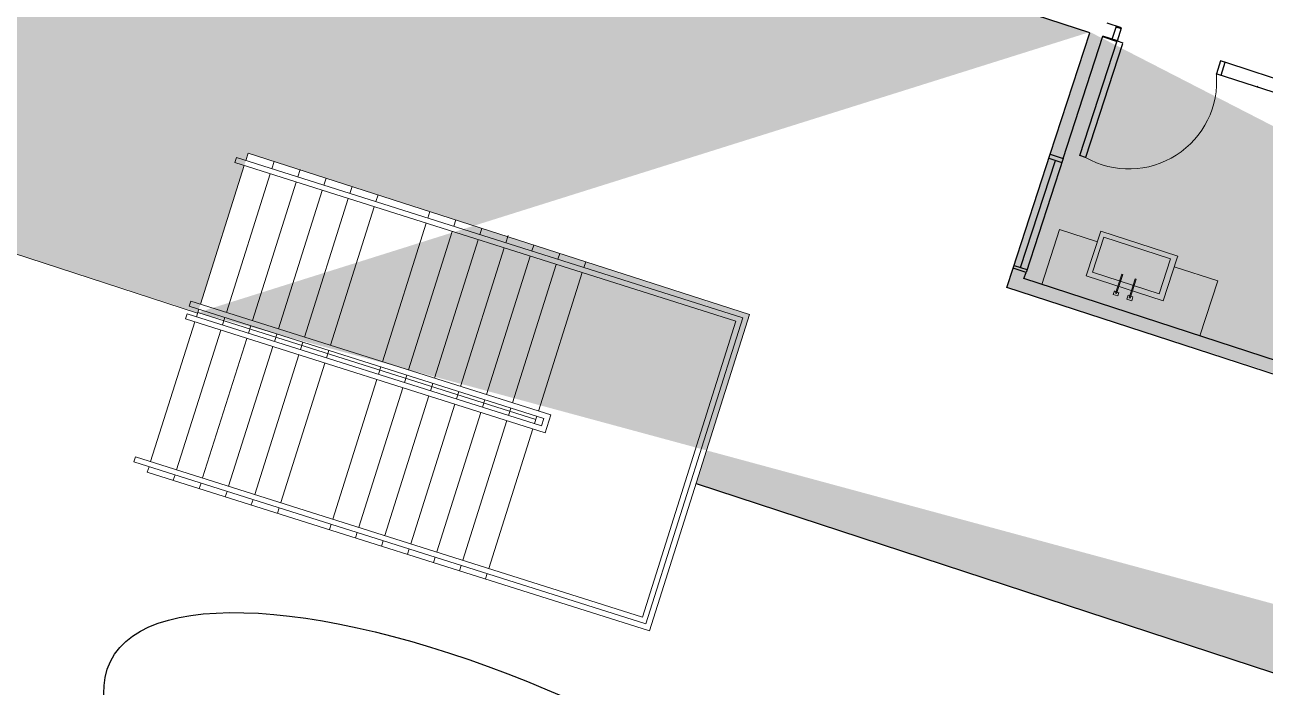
# Model space of a CAD drawing. Header units: metres. Extents: x 329311 to 330425, y 7396637 to 7397287.
# Drawn here: x 329841.35 to 329847.75, y 7397034.25 to 7397037.66 of the extents above; entities that cross this region are included whole.
import ezdxf

# ---------------------------------------------------------------- set-up
doc = ezdxf.new("R2010")
doc.units = ezdxf.units.M
doc.linetypes.add('CACHE2', pattern=[4.7625, 3.175, -1.5875])
doc.layers.get('0').update_dxf_attribs({"lineweight": 18})
for name, color, linetype, lineweight in [('AXES+POTEAUX', 6, 'CACHE2', 13), ('JANELAS', 5, 'Continuous', 25), ('layout', 253, 'Continuous', 13), ('LINHAFINA', 7, 'Continuous', 15), ('LINHAGROSSA', 7, 'Continuous', 30)]:
    doc.layers.add(name, color=color, linetype=linetype, lineweight=lineweight)
doc.layers.add('VEGETAIS', color=3, linetype='Continuous')
pattern_1 = [(341.96263, (329827.33868, 7397103.38185), (0.0540704, 0.16604302), [0.127, -0.047625]), (71.96263, (329827.33868, 7397103.38185), (-0.16604302, 0.0540704), [0.127, -0.047625])]

msp = doc.modelspace()

# ---------------------------------------------------------------- hatches: boundary and pattern name
at = {"layer": 'AXES+POTEAUX'}
h = msp.add_hatch(dxfattribs=at)
h.set_pattern_fill('ANGLE', color=253, scale=0.025)
h.set_pattern_definition(pattern_1)
edge = h.paths.add_edge_path()
edge.add_line((329826.7385, 7397041.2079), (329842.2426, 7397036.1779))
edge.add_line((329846.8442, 7397037.6251), (329826.8826, 7397044.0928))
edge.add_line((329826.7385, 7397041.2079), (329826.8826, 7397044.0928))
edge.add_line((329844.8123, 7397035.297), (329860.3047, 7397030.2222))
edge.add_line((329859.606, 7397032.0674), (329846.4153, 7397036.308))
edge.add_line((329845.088, 7397036.1686), (329844.8123, 7397035.297))
edge.add_line((329842.5027, 7397037.0002), (329845.088, 7397036.1686))
edge.add_line((329846.4153, 7397036.308), (329846.8442, 7397037.6251))
edge.add_line((329862.8868, 7397029.3806), (329868.6707, 7397027.4942))
edge.add_line((329868.6707, 7397027.4942), (329868.1393, 7397025.8622))
edge.add_line((329868.1393, 7397025.8622), (329869.8371, 7397025.3093))
edge.add_line((329869.8371, 7397025.3093), (329870.2976, 7397026.7236))
edge.add_line((329870.4296, 7397026.6807), (329870.9966, 7397028.5012))
edge.add_line((329870.9966, 7397028.5012), (329869.4474, 7397029.0057))
edge.add_line((329869.3891, 7397028.8268), (329864.8797, 7397030.2953))
edge.add_line((329864.8797, 7397030.2953), (329865.243, 7397031.6298))
edge.add_line((329865.243, 7397031.6298), (329860.0176, 7397033.3314))
edge.add_line((329860.0176, 7397033.3314), (329859.606, 7397032.0674))
edge.add_line((329860.3047, 7397030.2222), (329860.5922, 7397031.1312))
edge.add_line((329860.5922, 7397031.1312), (329863.1775, 7397030.2996))
edge.add_line((329863.1775, 7397030.2996), (329862.8868, 7397029.3806))
edge.add_line((329842.2426, 7397036.1779), (329842.5027, 7397037.0002))
edge.add_line((329869.4474, 7397029.0057), (329869.3891, 7397028.8268))
h = msp.add_hatch(dxfattribs=at)
h.set_pattern_fill('ANGLE', color=253, scale=0.025)
h.set_pattern_definition(pattern_1)
edge = h.paths.add_edge_path()
edge.add_line((329819.1935, 7397028.939), (329822.1725, 7397038.0422))
edge.add_line((329820.2002, 7397038.2398), (329816.6358, 7397027.294))
edge.add_line((329820.2002, 7397038.2398), (329822.1725, 7397038.0422))
edge.add_line((329816.6358, 7397027.294), (329819.0805, 7397026.5098))
edge.add_line((329821.7047, 7397025.6285), (329840.3785, 7397019.5539))
edge.add_line((329819.3852, 7397027.2995), (329821.9742, 7397026.4804))
edge.add_line((329819.1387, 7397026.5209), (329819.3646, 7397027.2351))
edge.add_line((329821.9742, 7397026.4804), (329821.7121, 7397025.6518))
edge.add_line((329823.38, 7397027.5745), (329819.1935, 7397028.939))
edge.add_line((329822.9529, 7397026.2608), (329823.38, 7397027.5745))
edge.add_line((329837.125, 7397021.6588), (329822.9529, 7397026.2608))
edge.add_line((329837.5369, 7397022.9656), (329837.125, 7397021.6588))
edge.add_line((329846.004, 7397020.2084), (329837.5369, 7397022.9656))
edge.add_line((329840.3785, 7397019.5539), (329840.6662, 7397020.4632))
edge.add_line((329840.6662, 7397020.4632), (329843.2554, 7397019.644))
edge.add_line((329843.2554, 7397019.644), (329842.8615, 7397018.3987))
edge.add_line((329842.8615, 7397018.3987), (329859.1769, 7397013.0858))
edge.add_line((329845.5763, 7397018.8948), (329846.004, 7397020.2084))
edge.add_line((329859.5832, 7397014.3336), (329845.5763, 7397018.8948))
edge.add_line((329859.1769, 7397013.0858), (329859.5832, 7397014.3336))

# ---------------------------------------------------------------- linework, layer by layer
msp.add_line((329842.2419, 7397036.1758), (329826.7385, 7397041.2079))
msp.add_arc((329847.0451, 7397037.3709), 0.4522, 240.33696, 4.89139)
at = {"layer": 'JANELAS'}
for p, q in [((329846.4475, 7397036.4071), (329846.6387, 7397036.9942)), ((329846.4856, 7397036.4108), (329846.6653, 7397036.9627)), ((329846.7054, 7397036.9725), (329846.5142, 7397036.3854)), ((329846.632, 7397036.9736), (329846.6987, 7397036.9519)), ((329846.4523, 7397036.4216), (329846.5189, 7397036.3999))]:
    msp.add_line(p, q, dxfattribs=at)
at = {"layer": 'layout'}
for p, q in [((329846.6873, 7397036.6069), (329846.595, 7397036.3232)), ((329846.8824, 7397036.5434), (329846.6873, 7397036.6069)), ((329846.825, 7397036.3671), (329846.9003, 7397036.5984)), ((329846.9003, 7397036.5984), (329847.2977, 7397036.4691)), ((329847.2938, 7397036.4601), (329847.2215, 7397036.238)), ((329847.5025, 7397036.3415), (329847.2789, 7397036.4143)), ((329847.2977, 7397036.4691), (329847.2938, 7397036.4601)), ((329847.2215, 7397036.238), (329846.825, 7397036.3671)), ((329847.0081, 7397036.3766), (329846.9758, 7397036.2775)), ((329846.9805, 7397036.2763), (329847.0127, 7397036.3752)), ((329847.0127, 7397036.3752), (329847.0081, 7397036.3766)), ((329847.0771, 7397036.352), (329847.0455, 7397036.2548)), ((329847.0512, 7397036.2529), (329847.0828, 7397036.3501)), ((329847.0828, 7397036.3501), (329847.0771, 7397036.352)), ((329846.9641, 7397036.2719), (329846.9703, 7397036.2908)), ((329846.9694, 7397036.2881), (329846.9926, 7397036.2802)), ((329846.9932, 7397036.2818), (329846.9875, 7397036.2643)), ((329847.4101, 7397036.0578), (329847.5025, 7397036.3415)), ((329846.9875, 7397036.2643), (329846.9641, 7397036.2719)), ((329846.9758, 7397036.2775), (329846.9804, 7397036.276)), ((329847.0344, 7397036.2474), (329847.0408, 7397036.2671)), ((329847.0591, 7397036.2394), (329847.0344, 7397036.2474)), ((329847.0408, 7397036.2671), (329847.0655, 7397036.259)), ((329847.0455, 7397036.2548), (329847.0512, 7397036.2529)), ((329847.0655, 7397036.259), (329847.0591, 7397036.2394))]:
    msp.add_line(p, q, dxfattribs=at)
msp.add_lwpolyline([(329847.2008, 7397036.2742), (329846.8571, 7397036.3862), (329846.916, 7397036.5672), (329847.2598, 7397036.4552)], close=True, dxfattribs=at)
at = {"layer": 'LINHAFINA'}
for p, q in [((329842.4908, 7397036.9626), (329842.5027, 7397037.0002)), ((329842.5027, 7397037.0002), (329845.088, 7397036.1686)), ((329842.2564, 7397036.2216), (329842.4824, 7397036.9358)), ((329842.4332, 7397036.9513), (329842.4417, 7397036.9781)), ((329845.0183, 7397036.1335), (329842.4332, 7397036.9513)), ((329845.0536, 7397036.1518), (329842.4417, 7397036.9781)), ((329842.625, 7397036.9202), (329842.6369, 7397036.9578)), ((329842.3905, 7397036.1792), (329842.6165, 7397036.8934)), ((329842.7591, 7397036.8777), (329842.771, 7397036.9154)), ((329842.8932, 7397036.8353), (329842.9045, 7397036.871)), ((329842.5247, 7397036.1368), (329842.7506, 7397036.8509)), ((329842.6588, 7397036.0943), (329842.8847, 7397036.8085)), ((329843.0273, 7397036.7929), (329843.0384, 7397036.8279)), ((329842.7929, 7397036.0519), (329843.0188, 7397036.7661)), ((329843.1614, 7397036.7505), (329843.1723, 7397036.7848)), ((329842.927, 7397036.0095), (329843.1529, 7397036.7236)), ((329843.4297, 7397036.6656), (329843.4401, 7397036.6987)), ((329843.1952, 7397035.9246), (329843.4212, 7397036.6388)), ((329843.5638, 7397036.6232), (329843.574, 7397036.6556)), ((329843.6979, 7397036.5807), (329843.7079, 7397036.6125)), ((329843.3294, 7397035.8822), (329843.5553, 7397036.5963)), ((329843.4635, 7397035.8398), (329843.6894, 7397036.5539)), ((329843.832, 7397036.5383), (329843.8439, 7397036.5759)), ((329843.5976, 7397035.7973), (329843.8235, 7397036.5115)), ((329843.9661, 7397036.4959), (329843.9758, 7397036.5264)), ((329844.1002, 7397036.4535), (329844.1097, 7397036.4833)), ((329843.7317, 7397035.7549), (329843.9576, 7397036.4691)), ((329843.8658, 7397035.7125), (329844.0918, 7397036.4266)), ((329844.2344, 7397036.411), (329844.2436, 7397036.4402)), ((329843.9999, 7397035.67), (329844.2259, 7397036.3842)), ((329842.1983, 7397036.2105), (329842.2068, 7397036.2373)), ((329844.0635, 7397035.6499), (329842.2068, 7397036.2373)), ((329842.1787, 7397036.1455), (329842.1872, 7397036.1723)), ((329842.1872, 7397036.1723), (329844.0162, 7397035.5937)), ((329844.0282, 7397035.6316), (329842.1983, 7397036.2105)), ((329842.2359, 7397036.1569), (329842.2479, 7397036.1948)), ((329843.9861, 7397035.6263), (329842.2426, 7397036.1779)), ((329845.088, 7397036.1686), (329844.5717, 7397034.5364)), ((329841.9997, 7397035.41), (329842.2275, 7397036.1301)), ((329842.1787, 7397036.1455), (329844.0345, 7397035.5584)), ((329842.3701, 7397036.1145), (329842.3821, 7397036.1524)), ((329842.5042, 7397036.072), (329842.5162, 7397036.1099)), ((329844.5356, 7397034.6077), (329845.0183, 7397036.1335)), ((329844.5539, 7397034.5724), (329845.0536, 7397036.1518)), ((329842.1338, 7397035.3676), (329842.3616, 7397036.0876)), ((329842.2679, 7397035.3252), (329842.4957, 7397036.0452)), ((329842.6383, 7397036.0296), (329842.6503, 7397036.0675)), ((329842.7724, 7397035.9872), (329842.7844, 7397036.0251)), ((329842.402, 7397035.2827), (329842.6298, 7397036.0028)), ((329842.9065, 7397035.9447), (329842.9185, 7397035.9827)), ((329842.5361, 7397035.2403), (329842.7639, 7397035.9603)), ((329842.6702, 7397035.1979), (329842.898, 7397035.9179)), ((329843.1748, 7397035.8599), (329843.1868, 7397035.8978)), ((329842.9385, 7397035.113), (329843.1663, 7397035.8331)), ((329843.3089, 7397035.8174), (329843.3209, 7397035.8554)), ((329843.0726, 7397035.0706), (329843.3004, 7397035.7906)), ((329843.443, 7397035.775), (329843.455, 7397035.8129)), ((329843.5771, 7397035.7326), (329843.5891, 7397035.7705)), ((329843.2067, 7397035.0282), (329843.4345, 7397035.7482)), ((329843.3408, 7397034.9857), (329843.5686, 7397035.7058)), ((329843.7112, 7397035.6902), (329843.7232, 7397035.7281)), ((329843.4749, 7397034.9433), (329843.7027, 7397035.6633)), ((329843.8453, 7397035.6477), (329843.8573, 7397035.6856)), ((329843.9795, 7397035.6053), (329843.9915, 7397035.6432)), ((329844.055, 7397035.6231), (329844.0635, 7397035.6499)), ((329843.6091, 7397034.9009), (329843.8369, 7397035.6209)), ((329843.7432, 7397034.8584), (329843.971, 7397035.5785)), ((329844.0162, 7397035.5937), (329844.0282, 7397035.6316)), ((329844.043, 7397035.5852), (329844.0345, 7397035.5584)), ((329844.043, 7397035.5852), (329844.055, 7397035.6231)), ((329841.9127, 7397035.408), (329841.9212, 7397035.4349)), ((329841.9127, 7397035.408), (329844.5539, 7397034.5724)), ((329841.9212, 7397035.4349), (329844.5356, 7397034.6077)), ((329841.9824, 7397035.3555), (329841.9912, 7397035.3832)), ((329844.5717, 7397034.5364), (329841.9824, 7397035.3555)), ((329842.1165, 7397035.3131), (329842.1253, 7397035.3408)), ((329842.2507, 7397035.2707), (329842.2594, 7397035.2983)), ((329842.3848, 7397035.2283), (329842.3935, 7397035.2559)), ((329842.5189, 7397035.1858), (329842.5276, 7397035.2135)), ((329842.653, 7397035.1434), (329842.6618, 7397035.171)), ((329842.9212, 7397035.0585), (329842.93, 7397035.0862)), ((329843.0554, 7397035.0161), (329843.0641, 7397035.0438)), ((329843.1895, 7397034.9737), (329843.1982, 7397035.0013)), ((329843.3236, 7397034.9313), (329843.3323, 7397034.9589)), ((329843.4577, 7397034.8888), (329843.4665, 7397034.9165)), ((329843.5918, 7397034.8464), (329843.6006, 7397034.874)), ((329843.7259, 7397034.804), (329843.7347, 7397034.8316))]:
    msp.add_line(p, q, dxfattribs=at)
at = {"layer": 'LINHAGROSSA'}
for p, q in [((329846.843, 7397037.6216), (329845.6816, 7397037.9998)), ((329847.007, 7397037.6458), (329846.9325, 7397037.6701)), ((329846.959, 7397037.5877), (329846.9807, 7397037.6544)), ((329847.0058, 7397037.6423), (329846.9796, 7397037.6508)), ((329846.9853, 7397037.5792), (329847.007, 7397037.6458)), ((329846.6387, 7397036.9942), (329846.843, 7397037.6216)), ((329846.7054, 7397036.9725), (329846.9108, 7397037.6034)), ((329846.7908, 7397036.988), (329846.9837, 7397037.5804)), ((329847.0121, 7397037.564), (329846.8213, 7397036.978)), ((329846.9853, 7397037.5752), (329846.9097, 7397037.5999)), ((329846.9853, 7397037.5792), (329846.9108, 7397037.6034)), ((329846.9834, 7397037.5794), (329847.0139, 7397037.5694)), ((329847.5173, 7397037.4761), (329847.4956, 7397037.4095)), ((329847.5545, 7397037.4636), (329847.5171, 7397037.4757)), ((329847.5401, 7397037.4683), (329847.5183, 7397037.4012)), ((329850.1414, 7397036.6251), (329847.5545, 7397037.4636)), ((329850.0531, 7397036.5802), (329847.4954, 7397037.4091)), ((329847.5328, 7397037.3969), (329847.5184, 7397037.4016)), ((329847.7071, 7397037.345), (329847.7053, 7397037.3396)), ((329846.6387, 7397036.9942), (329846.7054, 7397036.9725)), ((329846.6723, 7397036.9842), (329846.672, 7397036.9833)), ((329846.8213, 7397036.978), (329846.7908, 7397036.988)), ((329846.4153, 7397036.308), (329846.4475, 7397036.4071)), ((329846.5142, 7397036.3854), (329846.4475, 7397036.4071)), ((329846.5036, 7397036.353), (329846.5142, 7397036.3854)), ((329849.6459, 7397035.3297), (329846.5036, 7397036.353)), ((329850.4372, 7397034.9983), (329846.4153, 7397036.308)), ((329844.8123, 7397035.297), (329859.627, 7397030.4366))]:
    msp.add_line(p, q, dxfattribs=at)
at = {"layer": 'VEGETAIS'}
for points in [[(329829.2784, 7397036.4936), (329840.4372, 7397033.9971), (329837.4875, 7397032.2459), (329834.1391, 7397034.7296), (329829.7493, 7397034.4126), (329829.2784, 7397036.4936)], [(329842.8728, 7397032.2649), (329846.2092, 7397029.1837), (329846.6345, 7397031.979), (329841.7651, 7397034.2952), (329842.8728, 7397032.2649)]]:
    msp.add_spline(points, degree=3, dxfattribs=at)

doc.saveas('drawing.dxf')
